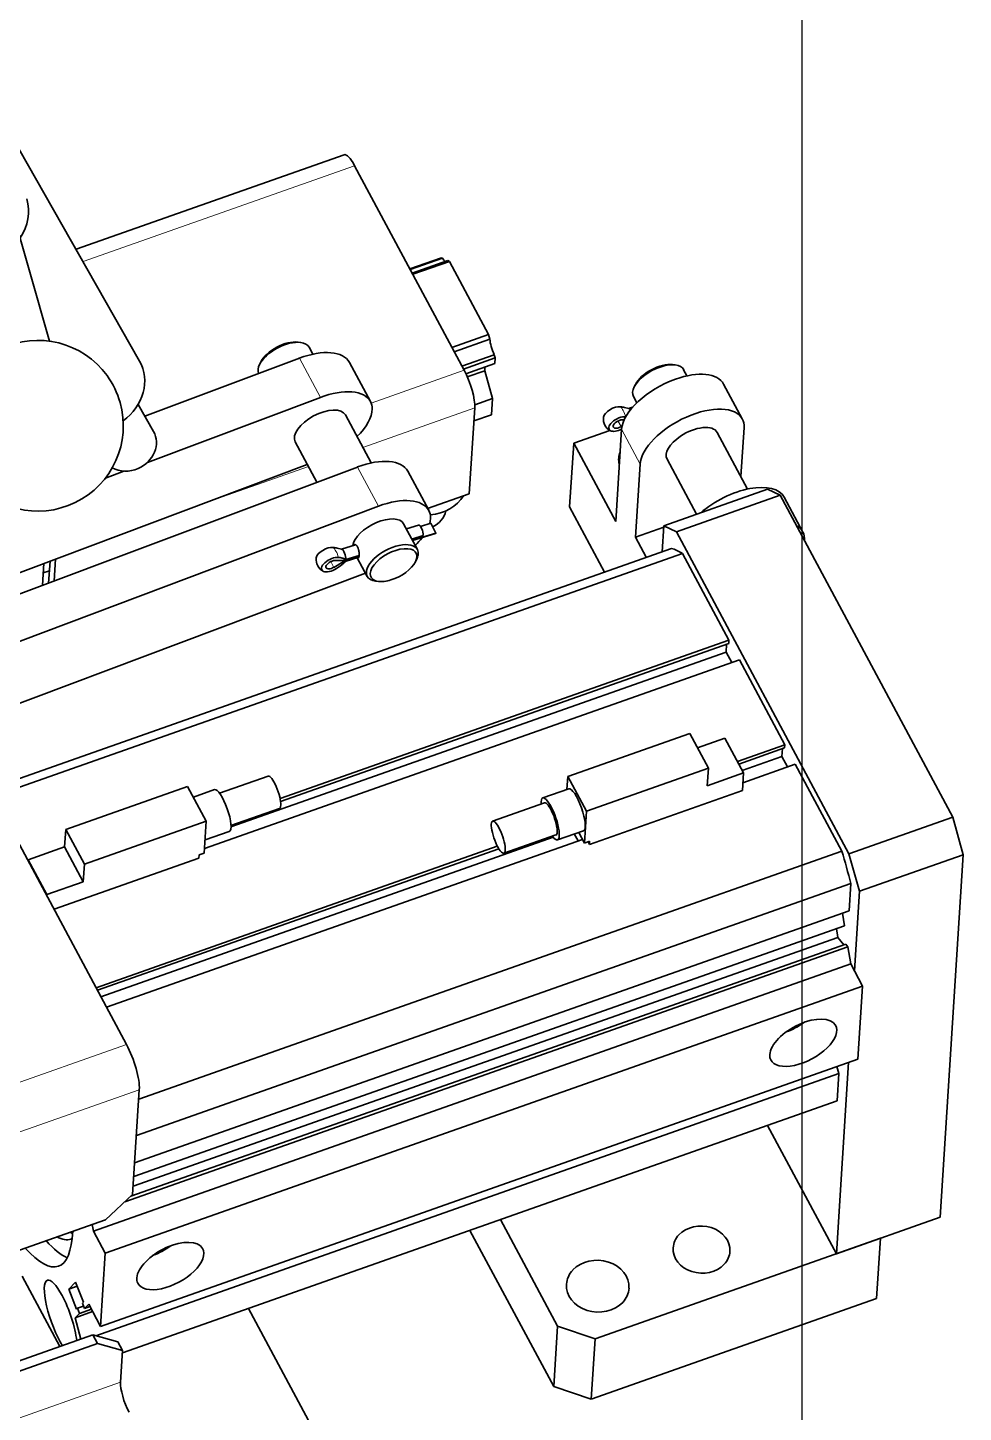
# Model space of a CAD drawing. Header units: millimetres. Extents: x 50851 to 121906, y -34238 to -12059.
# Drawn here: x 119210.11 to 119223.27, y -27242.1 to -27222.64 of the extents above; entities that cross this region are included whole.
import ezdxf

# ---------------------------------------------------------------- set-up
doc = ezdxf.new("R2010")
doc.units = ezdxf.units.MM
doc.layers.add('图\\M+19E79\\M+195B6\\M+18E9A', color=7, linetype='Continuous')
doc.layers.add('图框', color=7, linetype='Continuous', lineweight=15)
doc.layers.add('标注线', color=3, linetype='Continuous', lineweight=25)

# ---------------------------------------------------------------- blocks, each defined once
blk = doc.blocks.new('DEH A4')
at = {"layer": '图\\M+19E79\\M+195B6\\M+18E9A', "linetype": 'Continuous'}
blk.add_line((195, 13.5), (195, 283.5), dxfattribs=at)
blk = doc.blocks.new('WWDA8SD8')
at = {"color": 7, "lineweight": 35}
for p, q in [((121703.87, -27889.6), (121726.53, -27929.44)), ((121762.48, -27893.2), (121715.37, -27909.81)), ((121783.56, -27931.06), (121764.32, -27895.12)), ((121703.92, -27902.08), (121710.69, -27925.95)), ((121727.45, -27939.14), (121754.6, -27928.94)), ((121727.91, -27947.24), (121758.29, -27935.82)), ((121755.99, -27947.6), (121688.05, -27973.12)), ((121682.73, -27978.91), (121764.84, -27948.06)), ((121686.42, -27985.79), (121768.53, -27954.94)), ((121839.11, -27953), (121869.41, -28009.58)), ((121851.18, -28016.01), (121820.88, -27959.43)), ((121820, -27962.36), (121700.18, -28004.63)), ((121821.91, -27963.25), (121700.88, -28005.94)), ((121766.23, -27966.71), (121694.34, -27993.72)), ((121830.09, -27978.5), (121751.22, -28006.32)), ((121830.05, -27979.06), (121751.3, -28006.84)), ((121829.59, -27980.57), (121742.59, -28011.26)), ((121831.93, -27981.94), (121737.94, -28015.1)), ((121724.23, -28049.54), (121693.11, -27991.43)), ((121801.78, -28002.44), (121823.2, -27994.88)), ((121805.05, -28008.55), (121826.48, -28001)), ((121734.97, -28004.18), (121713.55, -28011.74)), ((121805.57, -28014.38), (121832.46, -28004.89)), ((121738.25, -28010.3), (121716.83, -28017.86)), ((121799.21, -28013.11), (121719.73, -28041.14)), ((121804.35, -28013.49), (121720.72, -28042.99)), ((121789.39, -28014.67), (121718.88, -28039.55)), ((121789.65, -28015.13), (121719.12, -28040)), ((121849.93, -28015.55), (121726.37, -28059.13)), ((121736.94, -28016.77), (121711.49, -28025.74)), ((121867.2, -28079.87), (121871.28, -28016.19)), ((121725.96, -28065.53), (121851.53, -28021.23)), ((121851.23, -28026.03), (121725.65, -28070.32)), ((121850.41, -28028.66), (121725.5, -28072.72)), ((121851.01, -28032.36), (121723.93, -28077.18)), ((121850.62, -28031.89), (121724.99, -28076.2)), ((121849.25, -28030.75), (121725.39, -28074.44)), ((121851.51, -28035.38), (121718.41, -28082.33)), ((121720.49, -28086.21), (121853.59, -28039.27)), ((121719.67, -28099.06), (121852.76, -28052.12)), ((121849.39, -28054.65), (121718.83, -28100.7)), ((121851.12, -28052.7), (121848.97, -28086.3)), ((121849.09, -28059.45), (121723.51, -28103.74)), ((121848.97, -28086.3), (121836.89, -28063.75)), ((121720.56, -28080.32), (121638.51, -28109.25)), ((121789.94, -28080.31), (121799.97, -28099.04)), ((121784.59, -28082.2), (121799.3, -28109.65)), ((121856.72, -28083.57), (121806.58, -28101.25)), ((121770.35, -28142.01), (121745.67, -28095.92)), ((121856.04, -28094.18), (121805.9, -28111.87)), ((121718.34, -28100.57), (121637.24, -28129.18)), ((121719.16, -28102.1), (121637.12, -28131.04))]:
    blk.add_line(p, q, dxfattribs=at)
at = {"color": 7, "lineweight": 13}
for p, q in [((121716.59, -27911.96), (121764.32, -27895.12)), ((121765.74, -27944.62), (121785.43, -27937.67)), ((121735.96, -27955.12), (121756.2, -27947.98)), ((121724.23, -28049.54), (121623.96, -28084.91)), ((121626.2, -28092.85), (121726.48, -28057.48)), ((121723.18, -28108.87), (121622.91, -28144.24))]:
    blk.add_line(p, q, dxfattribs=at)
at = {"color": 7, "lineweight": 35, "ltscale": 0.147421}
for p, q in [((121774.03, -27913.25), (121779.59, -27911.29)), ((121783.45, -27930.84), (121789.01, -27928.88))]:
    blk.add_line(p, q, dxfattribs=at)
at = {"color": 7, "lineweight": 35, "ltscale": 0.005164}
blk.add_line((121779.59, -27911.29), (121779.78, -27911.38), dxfattribs=at)
at = {"color": 7, "lineweight": 35, "ltscale": 0.150566}
for p, q in [((121774.1, -27913.38), (121779.78, -27911.38)), ((121783.17, -27930.32), (121788.85, -27928.32))]:
    blk.add_line(p, q, dxfattribs=at)
at = {"color": 7, "lineweight": 35, "ltscale": 0.165822}
for p, q in [((121780.69, -27911.8), (121774.43, -27914.01)), ((121781.83, -27927.82), (121788.09, -27925.62))]:
    blk.add_line(p, q, dxfattribs=at)
at = {"color": 7, "lineweight": 35, "ltscale": 0.1705}
for p, q in [((121774.53, -27914.2), (121780.97, -27911.93)), ((121781.42, -27927.06), (121787.85, -27924.79))]:
    blk.add_line(p, q, dxfattribs=at)
at = {"color": 7, "lineweight": 35, "ltscale": 0.007673}
blk.add_line((121780.69, -27911.8), (121780.97, -27911.93), dxfattribs=at)
at = {"color": 7, "lineweight": 35, "ltscale": 0.36473}
blk.add_line((121780.97, -27911.93), (121787.85, -27924.79), dxfattribs=at)
at = {"color": 7, "lineweight": 35, "ltscale": 0.021496}
blk.add_line((121787.85, -27924.79), (121788.09, -27925.62), dxfattribs=at)
at = {"color": 7, "lineweight": 35, "ltscale": 0.012557}
for p, q in [((121754.34, -27926.11), (121754.83, -27926.17)), ((121747.84, -27929.59), (121747.61, -27930.04)), ((121775, -27964.69), (121775.22, -27964.24))]:
    blk.add_line(p, q, dxfattribs=at)
at = {"color": 7, "lineweight": 35, "ltscale": 0.035027}
blk.add_line((121756.31, -27927), (121756.97, -27928.24), dxfattribs=at)
at = {"color": 7, "lineweight": 35, "ltscale": 0.014456}
blk.add_line((121788.85, -27928.32), (121789.01, -27928.88), dxfattribs=at)
at = {"color": 7, "lineweight": 13, "ltscale": 0.195152}
for p, q in [((121754.6, -27928.94), (121758.29, -27935.82)), ((121764.84, -27948.06), (121768.53, -27954.94))]:
    blk.add_line(p, q, dxfattribs=at)
at = {"color": 7, "lineweight": 35, "ltscale": 0.195152}
for p, q in [((121767.1, -27936.56), (121763.41, -27929.68)), ((121777.33, -27955.67), (121773.65, -27948.79))]:
    blk.add_line(p, q, dxfattribs=at)
at = {"color": 7, "lineweight": 35, "ltscale": 0.134204}
blk.add_line((121783.88, -27931.69), (121788.94, -27929.9), dxfattribs=at)
at = {"color": 7, "lineweight": 35, "ltscale": 0.015656}
blk.add_line((121787.21, -27930.51), (121787.17, -27931.14), dxfattribs=at)
at = {"color": 7, "lineweight": 35, "ltscale": 0.025621}
blk.add_line((121789.01, -27928.88), (121788.94, -27929.9), dxfattribs=at)
at = {"color": 7, "lineweight": 35, "ltscale": 0.012563}
for p, q in [((121820.16, -27930.07), (121820.66, -27930.13)), ((121768.5, -27968.17), (121768, -27968.11))]:
    blk.add_line(p, q, dxfattribs=at)
at = {"color": 7, "lineweight": 13, "ltscale": 0.433351}
blk.add_line((121767.22, -27936.82), (121783.56, -27931.06), dxfattribs=at)
at = {"color": 7, "lineweight": 35, "ltscale": 0.080811}
blk.add_line((121784.12, -27932.21), (121787.17, -27931.14), dxfattribs=at)
at = {"color": 7, "lineweight": 35, "ltscale": 0.12718}
blk.add_line((121787.17, -27931.14), (121788.55, -27936.03), dxfattribs=at)
at = {"color": 7, "lineweight": 35, "ltscale": 0.030872}
blk.add_line((121822.13, -27930.96), (121822.72, -27932.05), dxfattribs=at)
at = {"color": 7, "lineweight": 35, "ltscale": 0.030884}
blk.add_line((121813.32, -27935.68), (121813.9, -27936.77), dxfattribs=at)
at = {"color": 7, "lineweight": 35, "ltscale": 0.012556}
blk.add_line((121813.67, -27933.55), (121813.44, -27934), dxfattribs=at)
at = {"color": 7, "lineweight": 35, "ltscale": 0.173467}
for p, q in [((121829.16, -27933.49), (121832.44, -27939.61)), ((121826.48, -28001), (121823.2, -27994.88)), ((121713.55, -28011.74), (121716.83, -28017.86)), ((121713.35, -28014.81), (121716.63, -28020.93))]:
    blk.add_line(p, q, dxfattribs=at)
at = {"color": 7, "lineweight": 35, "ltscale": 0.137445}
blk.add_line((121726.27, -27937.05), (121728.98, -27941.83), dxfattribs=at)
at = {"color": 7, "lineweight": 35, "ltscale": 0.37782}
blk.add_line((121784.47, -27952.75), (121785.43, -27937.67), dxfattribs=at)
at = {"color": 7, "lineweight": 35, "ltscale": 0.082636}
blk.add_line((121785.43, -27937.13), (121788.55, -27936.03), dxfattribs=at)
at = {"color": 7, "lineweight": 35, "ltscale": 0.071369}
blk.add_line((121788.55, -27936.03), (121788.37, -27938.88), dxfattribs=at)
at = {"color": 7, "lineweight": 35, "ltscale": 0.019424}
for p, q in [((121812.5, -27937.77), (121811.74, -27937.6)), ((121762.02, -27962.49), (121761.27, -27962.31))]:
    blk.add_line(p, q, dxfattribs=at)
at = {"color": 7, "lineweight": 35, "ltscale": 0.018518}
blk.add_line((121812.46, -27937.76), (121813.17, -27937.54), dxfattribs=at)
at = {"color": 7, "lineweight": 35, "ltscale": 0.239172}
blk.add_line((121762.69, -27938.92), (121767.2, -27947.35), dxfattribs=at)
at = {"color": 7, "lineweight": 35, "ltscale": 0.081709}
blk.add_line((121785.29, -27939.97), (121788.37, -27938.88), dxfattribs=at)
at = {"color": 7, "lineweight": 35, "ltscale": 0.000964105}
blk.add_line((121808.04, -27939.31), (121808.04, -27939.35), dxfattribs=at)
at = {"color": 7, "lineweight": 13, "ltscale": 0.028545}
blk.add_line((121811.13, -27940.97), (121810.59, -27939.97), dxfattribs=at)
at = {"color": 7, "lineweight": 35, "ltscale": 0.008411}
blk.add_line((121811.34, -27939.77), (121811.68, -27939.77), dxfattribs=at)
at = {"color": 7, "lineweight": 35, "ltscale": 0.168371}
blk.add_line((121802.82, -27943.86), (121809.17, -27941.62), dxfattribs=at)
at = {"color": 7, "lineweight": 35, "ltscale": 0.405807}
blk.add_line((121811.23, -27941.43), (121810.19, -27957.63), dxfattribs=at)
at = {"color": 7, "lineweight": 35, "ltscale": 0.004979}
blk.add_line((121811.31, -27940.87), (121811.13, -27940.97), dxfattribs=at)
at = {"color": 7, "lineweight": 13, "ltscale": 0.173469}
blk.add_line((121814.5, -27947.54), (121811.23, -27941.43), dxfattribs=at)
at = {"color": 7, "lineweight": 35, "ltscale": 0.282543}
blk.add_line((121828.03, -27941.97), (121833.36, -27951.93), dxfattribs=at)
at = {"color": 7, "lineweight": 35, "ltscale": 0.215827}
blk.add_line((121832.74, -27941.11), (121832.18, -27949.73), dxfattribs=at)
at = {"color": 7, "lineweight": 35, "ltscale": 0.201507}
blk.add_line((121753.87, -27943.64), (121757.68, -27950.75), dxfattribs=at)
at = {"color": 7, "lineweight": 35, "ltscale": 0.279867}
blk.add_line((121802.82, -27943.86), (121802.1, -27955.04), dxfattribs=at)
at = {"color": 7, "lineweight": 35, "ltscale": 0.390306}
blk.add_line((121810.19, -27957.63), (121802.82, -27943.86), dxfattribs=at)
at = {"color": 7, "lineweight": 35, "ltscale": 0.321847}
for p, q in [((121813.68, -27960.39), (121814.5, -27947.54)), ((121720.49, -28086.21), (121719.67, -28099.06))]:
    blk.add_line(p, q, dxfattribs=at)
at = {"color": 7, "lineweight": 35, "ltscale": 0.274581}
blk.add_line((121819.21, -27946.69), (121824.4, -27956.37), dxfattribs=at)
at = {"color": 7, "lineweight": 35, "ltscale": 0.086092}
blk.add_line((121720.52, -27950.01), (121723.74, -27948.8), dxfattribs=at)
at = {"color": 7, "lineweight": 35, "ltscale": 0.483322}
blk.add_line((121836.88, -27951.97), (121818.65, -27958.4), dxfattribs=at)
at = {"color": 7, "lineweight": 35, "ltscale": 0.061331}
blk.add_line((121839.11, -27953), (121836.88, -27951.97), dxfattribs=at)
at = {"color": 7, "lineweight": 35, "ltscale": 0.193929}
blk.add_line((121777.15, -27955.33), (121784.47, -27952.75), dxfattribs=at)
at = {"color": 7, "lineweight": 35, "ltscale": 0.325337}
blk.add_line((121802.1, -27955.04), (121808.25, -27966.51), dxfattribs=at)
at = {"color": 7, "lineweight": 35, "ltscale": 0.483327}
for p, q in [((121820.88, -27959.43), (121839.11, -27953)), ((121851.18, -28016.01), (121869.41, -28009.58)), ((121853.05, -28022.62), (121871.28, -28016.19))]:
    blk.add_line(p, q, dxfattribs=at)
at = {"color": 7, "lineweight": 35, "ltscale": 0.173469}
for p, q in [((121839.81, -27953.37), (121843.08, -27959.49)), ((121829.38, -27995.7), (121832.66, -28001.82)), ((121801.78, -28002.44), (121805.05, -28008.55)), ((121738.25, -28010.3), (121734.97, -28004.18)), ((121710.25, -28023.18), (121706.97, -28017.06))]:
    blk.add_line(p, q, dxfattribs=at)
at = {"color": 7, "lineweight": 35, "ltscale": 0.128254}
blk.add_line((121772.93, -27958.03), (121775.35, -27962.56), dxfattribs=at)
at = {"color": 7, "lineweight": 35, "ltscale": 0.056245}
blk.add_line((121773.41, -27958.94), (121775.56, -27958.27), dxfattribs=at)
at = {"color": 7, "lineweight": 35, "ltscale": 0.10789}
blk.add_line((121778.6, -27959.66), (121774.48, -27960.94), dxfattribs=at)
at = {"color": 7, "lineweight": 35, "ltscale": 0.104451}
blk.add_line((121774.51, -27961), (121778.51, -27959.76), dxfattribs=at)
at = {"color": 7, "lineweight": 35, "ltscale": 0.046967}
blk.add_line((121777.68, -27957.94), (121775.89, -27958.49), dxfattribs=at)
at = {"color": 7, "lineweight": 35, "ltscale": 0.048864}
blk.add_line((121777.68, -27957.94), (121778.6, -27959.66), dxfattribs=at)
at = {"color": 7, "lineweight": 35, "ltscale": 0.131273}
blk.add_line((121813.68, -27960.39), (121818.63, -27958.64), dxfattribs=at)
at = {"color": 7, "lineweight": 35, "ltscale": 0.113791}
blk.add_line((121818.36, -27962.94), (121818.65, -27958.4), dxfattribs=at)
at = {"color": 7, "lineweight": 35, "ltscale": 0.061326}
blk.add_line((121820.88, -27959.43), (121818.65, -27958.4), dxfattribs=at)
at = {"color": 7, "lineweight": 35, "ltscale": 0.064852}
blk.add_line((121761.99, -27962.48), (121764.47, -27961.71), dxfattribs=at)
at = {"color": 7, "lineweight": 35, "ltscale": 0.052801}
blk.add_line((121776.38, -27960.1), (121774.37, -27960.72), dxfattribs=at)
at = {"color": 7, "lineweight": 35, "ltscale": 0.100167}
blk.add_line((121815.57, -27963.92), (121813.68, -27960.39), dxfattribs=at)
at = {"color": 7, "lineweight": 35, "ltscale": 0.097135}
for p, q in [((121710.55, -27968.45), (121710.8, -27964.58)), ((121711.74, -27964.22), (121711.49, -27968.1)), ((121709.72, -27964.98), (121709.47, -27968.86))]:
    blk.add_line(p, q, dxfattribs=at)
at = {"color": 7, "lineweight": 35, "ltscale": 0.000964859}
blk.add_line((121757.57, -27964.02), (121757.57, -27964.06), dxfattribs=at)
at = {"color": 7, "lineweight": 13, "ltscale": 0.028544}
blk.add_line((121760.66, -27965.69), (121760.12, -27964.68), dxfattribs=at)
at = {"color": 7, "lineweight": 35, "ltscale": 0.047149}
blk.add_line((121762.29, -27964.74), (121760.66, -27965.69), dxfattribs=at)
at = {"color": 7, "lineweight": 35, "ltscale": 0.036677}
blk.add_line((121760.87, -27964.48), (121762.34, -27964.47), dxfattribs=at)
at = {"color": 7, "lineweight": 35, "ltscale": 0.007527}
blk.add_line((121762.29, -27964.74), (121762.15, -27964.47), dxfattribs=at)
at = {"color": 7, "lineweight": 35, "ltscale": 0.01087}
for p, q in [((121762.71, -27964.61), (121762.29, -27964.74)), ((121762.34, -27964.47), (121762.75, -27964.34))]:
    blk.add_line(p, q, dxfattribs=at)
at = {"color": 7, "lineweight": 35, "ltscale": 0.004084}
blk.add_line((121762.69, -27964.65), (121762.58, -27964.77), dxfattribs=at)
at = {"color": 7, "lineweight": 35, "ltscale": 0.062443}
blk.add_line((121762.67, -27964.67), (121765.05, -27963.93), dxfattribs=at)
at = {"color": 7, "lineweight": 35, "ltscale": 0.001027}
for p, q in [((121762.71, -27964.61), (121762.74, -27964.58)), ((121762.78, -27964.31), (121762.75, -27964.34))]:
    blk.add_line(p, q, dxfattribs=at)
at = {"color": 7, "lineweight": 35, "ltscale": 0.061178}
blk.add_line((121765.07, -27963.86), (121762.74, -27964.58), dxfattribs=at)
at = {"color": 7, "lineweight": 35, "ltscale": 0.060724}
blk.add_line((121765.1, -27963.59), (121762.78, -27964.31), dxfattribs=at)
at = {"color": 7, "lineweight": 35, "ltscale": 0.092473}
blk.add_line((121764.79, -27964.02), (121766.53, -27967.28), dxfattribs=at)
at = {"color": 7, "lineweight": 35, "ltscale": 0.432702}
for p, q in [((121821.91, -27963.25), (121830.09, -27978.5)), ((121841.76, -28000.29), (121849.93, -28015.55))]:
    blk.add_line(p, q, dxfattribs=at)
at = {"color": 7, "lineweight": 35, "ltscale": 0.028587}
blk.add_line((121709.61, -27966.66), (121710.69, -27966.28), dxfattribs=at)
at = {"color": 7, "lineweight": 35, "ltscale": 0.034536}
blk.add_line((121829.59, -27980.57), (121829.67, -27979.19), dxfattribs=at)
at = {"color": 7, "lineweight": 35, "ltscale": 0.013993}
for p, q in [((121830.05, -27979.06), (121830.09, -27978.5)), ((121839.88, -27997.41), (121839.91, -27996.85))]:
    blk.add_line(p, q, dxfattribs=at)
at = {"color": 7, "lineweight": 35, "ltscale": 0.052413}
blk.add_line((121830.58, -27982.42), (121829.59, -27980.57), dxfattribs=at)
at = {"color": 7, "lineweight": 35, "ltscale": 0.42283}
blk.add_line((121831.93, -27981.94), (121839.91, -27996.85), dxfattribs=at)
at = {"color": 7, "lineweight": 35, "ltscale": 0.128088}
blk.add_line((121824.55, -27997.41), (121829.38, -27995.7), dxfattribs=at)
at = {"color": 7, "lineweight": 35, "ltscale": 0.221015}
blk.add_line((121839.91, -27996.85), (121831.58, -27999.79), dxfattribs=at)
at = {"color": 7, "lineweight": 35, "ltscale": 0.213552}
blk.add_line((121839.88, -27997.41), (121831.82, -28000.25), dxfattribs=at)
at = {"color": 7, "lineweight": 35, "ltscale": 0.185172}
blk.add_line((121839.41, -27998.92), (121832.43, -28001.39), dxfattribs=at)
at = {"color": 7, "lineweight": 35, "ltscale": 0.034535}
blk.add_line((121839.41, -27998.92), (121839.5, -27997.54), dxfattribs=at)
at = {"color": 7, "lineweight": 35, "ltscale": 0.052414}
blk.add_line((121840.4, -28000.77), (121839.41, -27998.92), dxfattribs=at)
at = {"color": 7, "lineweight": 35, "ltscale": 0.076963}
for p, q in [((121826.28, -28004.07), (121826.48, -28001)), ((121832.46, -28004.89), (121832.66, -28001.82)), ((121713.35, -28014.81), (121713.55, -28011.74)), ((121716.63, -28020.93), (121716.83, -28017.86))]:
    blk.add_line(p, q, dxfattribs=at)
at = {"color": 7, "lineweight": 35, "ltscale": 0.244062}
blk.add_line((121841.76, -28000.29), (121832.55, -28003.54), dxfattribs=at)
at = {"color": 7, "lineweight": 35, "ltscale": 0.225707}
for p, q in [((121740.59, -28005.38), (121749.11, -28002.38)), ((121742.59, -28011.04), (121751.1, -28008.04))]:
    blk.add_line(p, q, dxfattribs=at)
at = {"color": 7, "lineweight": 35, "ltscale": 0.057167}
blk.add_line((121801.63, -28004.72), (121801.78, -28002.44), dxfattribs=at)
at = {"color": 7, "lineweight": 35, "ltscale": 0.169166}
blk.add_line((121832.66, -28001.82), (121826.28, -28004.07), dxfattribs=at)
at = {"color": 7, "lineweight": 35, "ltscale": 0.098491}
blk.add_line((121735.98, -28006.06), (121739.69, -28004.75), dxfattribs=at)
at = {"color": 7, "lineweight": 35, "ltscale": 0.120828}
for p, q in [((121801.94, -28004.61), (121797.38, -28006.22)), ((121804.53, -28011.97), (121799.98, -28013.57))]:
    blk.add_line(p, q, dxfattribs=at)
at = {"color": 7, "lineweight": 35, "ltscale": 0.241666}
blk.add_line((121797.68, -28007.07), (121788.56, -28010.28), dxfattribs=at)
at = {"color": 7, "lineweight": 35, "ltscale": 0.139934}
blk.add_line((121805.05, -28008.55), (121804.7, -28014.14), dxfattribs=at)
at = {"color": 7, "lineweight": 35, "ltscale": 0.139933}
blk.add_line((121737.89, -28015.89), (121738.25, -28010.3), dxfattribs=at)
at = {"color": 7, "lineweight": 35, "ltscale": 0.171868}
for p, q in [((121869.41, -28009.58), (121871.28, -28016.19)), ((121851.18, -28016.01), (121853.05, -28022.62))]:
    blk.add_line(p, q, dxfattribs=at)
at = {"color": 7, "lineweight": 35, "ltscale": 0.112666}
blk.add_line((121738.04, -28013.6), (121742.29, -28012.1), dxfattribs=at)
at = {"color": 7, "lineweight": 35, "ltscale": 0.241655}
blk.add_line((121799.68, -28012.72), (121790.56, -28015.94), dxfattribs=at)
at = {"color": 7, "lineweight": 35, "ltscale": 0.034795}
blk.add_line((121802.91, -28012.54), (121803.57, -28013.76), dxfattribs=at)
at = {"color": 7, "lineweight": 35, "ltscale": 0.053205}
blk.add_line((121804.7, -28014.14), (121803.69, -28012.26), dxfattribs=at)
at = {"color": 7, "lineweight": 35, "ltscale": 0.169167}
blk.add_line((121706.97, -28017.06), (121713.35, -28014.81), dxfattribs=at)
at = {"color": 7, "lineweight": 35, "ltscale": 0.024167}
for p, q in [((121737.89, -28015.89), (121736.98, -28016.21)), ((121804.7, -28014.14), (121805.61, -28013.82))]:
    blk.add_line(p, q, dxfattribs=at)
at = {"color": 7, "lineweight": 35, "ltscale": 0.013022}
blk.add_line((121805.33, -28013.92), (121805.57, -28014.38), dxfattribs=at)
at = {"color": 7, "lineweight": 35, "ltscale": 0.013994}
blk.add_line((121805.57, -28014.38), (121805.61, -28013.82), dxfattribs=at)
at = {"color": 7, "lineweight": 35, "ltscale": 0.00569}
blk.add_line((121706.96, -28017.29), (121706.97, -28017.06), dxfattribs=at)
at = {"color": 7, "lineweight": 35, "ltscale": 0.013992}
blk.add_line((121736.98, -28016.21), (121736.94, -28016.77), dxfattribs=at)
at = {"color": 7, "lineweight": 35, "ltscale": 0.005689}
blk.add_line((121710.25, -28023.18), (121710.23, -28023.41), dxfattribs=at)
at = {"color": 7, "lineweight": 35, "ltscale": 0.169161}
blk.add_line((121716.63, -28020.93), (121710.25, -28023.18), dxfattribs=at)
at = {"color": 7, "lineweight": 35, "ltscale": 0.120165}
blk.add_line((121851.53, -28021.23), (121851.23, -28026.03), dxfattribs=at)
at = {"color": 7, "lineweight": 35, "ltscale": 0.349941}
blk.add_line((121853.05, -28022.62), (121852.15, -28036.59), dxfattribs=at)
at = {"color": 7, "lineweight": 35, "ltscale": 0.056126}
blk.add_line((121850.05, -28026.45), (121850.41, -28028.66), dxfattribs=at)
at = {"color": 7, "lineweight": 35, "ltscale": 0.040309}
blk.add_line((121848.99, -28029.16), (121849.25, -28030.75), dxfattribs=at)
at = {"color": 7, "lineweight": 35, "ltscale": 0.040594}
blk.add_line((121849.25, -28030.75), (121850.29, -28032.01), dxfattribs=at)
at = {"color": 7, "lineweight": 35, "ltscale": 0.015272}
blk.add_line((121850.62, -28031.89), (121851.01, -28032.36), dxfattribs=at)
at = {"color": 7, "lineweight": 35, "ltscale": 0.076621}
blk.add_line((121851.01, -28032.36), (121851.51, -28035.38), dxfattribs=at)
at = {"color": 7, "lineweight": 35, "ltscale": 0.110226}
for p, q in [((121851.51, -28035.38), (121853.59, -28039.27)), ((121718.41, -28082.33), (121720.49, -28086.21)), ((121717.59, -28095.18), (121719.67, -28099.06))]:
    blk.add_line(p, q, dxfattribs=at)
at = {"color": 7, "lineweight": 35, "ltscale": 0.321846}
blk.add_line((121852.76, -28052.12), (121853.59, -28039.27), dxfattribs=at)
at = {"color": 7, "lineweight": 35, "ltscale": 0.031802}
blk.add_line((121849.39, -28054.65), (121849.06, -28053.42), dxfattribs=at)
at = {"color": 7, "lineweight": 35, "ltscale": 0.120164}
blk.add_line((121849.39, -28054.65), (121849.09, -28059.45), dxfattribs=at)
at = {"color": 7, "lineweight": 35, "ltscale": 0.46178}
blk.add_line((121726.48, -28057.48), (121725.29, -28075.92), dxfattribs=at)
at = {"color": 7, "lineweight": 35, "ltscale": 0.161638}
blk.add_line((121720.56, -28080.32), (121725.29, -28075.92), dxfattribs=at)
at = {"color": 7, "lineweight": 35, "ltscale": 0.030075}
blk.add_line((121718.22, -28081.14), (121718.41, -28082.33), dxfattribs=at)
at = {"color": 7, "lineweight": 35, "ltscale": 0.483321}
blk.add_line((121848.97, -28086.3), (121867.2, -28079.87), dxfattribs=at)
at = {"color": 7, "lineweight": 35, "ltscale": 0.265873}
for p, q in [((121856.72, -28083.57), (121856.04, -28094.18)), ((121799.3, -28109.65), (121799.97, -28099.04))]:
    blk.add_line(p, q, dxfattribs=at)
at = {"color": 7, "lineweight": 35, "ltscale": 0.350813}
blk.add_line((121712.53, -28102.62), (121705.91, -28090.25), dxfattribs=at)
at = {"color": 7, "lineweight": 35, "ltscale": 0.042976}
blk.add_line((121714.07, -28092.52), (121715.29, -28091.31), dxfattribs=at)
at = {"color": 7, "lineweight": 35, "ltscale": 0.094342}
blk.add_line((121715.29, -28091.31), (121716.65, -28094.82), dxfattribs=at)
at = {"color": 7, "lineweight": 35, "ltscale": 0.03935}
blk.add_line((121715.56, -28092), (121714.07, -28092.52), dxfattribs=at)
at = {"color": 7, "lineweight": 35, "ltscale": 0.094341}
blk.add_line((121715.44, -28096.04), (121714.07, -28092.52), dxfattribs=at)
at = {"color": 7, "lineweight": 35, "ltscale": 0.005642}
blk.add_line((121715.6, -28095.88), (121715.44, -28096.04), dxfattribs=at)
at = {"color": 7, "lineweight": 35, "ltscale": 0.029022}
blk.add_line((121716.69, -28095.5), (121715.6, -28095.88), dxfattribs=at)
at = {"color": 7, "lineweight": 35, "ltscale": 0.024826}
for p, q in [((121715.96, -28096.81), (121715.6, -28095.88)), ((121716.5, -28094.98), (121716.85, -28095.91))]:
    blk.add_line(p, q, dxfattribs=at)
at = {"color": 7, "lineweight": 35, "ltscale": 0.055835}
blk.add_line((121718.06, -28096.06), (121715.96, -28096.81), dxfattribs=at)
at = {"color": 7, "lineweight": 35, "ltscale": 0.005636}
blk.add_line((121716.65, -28094.82), (121716.5, -28094.98), dxfattribs=at)
at = {"color": 7, "lineweight": 35, "ltscale": 0.025951}
blk.add_line((121716.85, -28095.91), (121717.59, -28095.18), dxfattribs=at)
at = {"color": 7, "lineweight": 35, "ltscale": 0.025137}
blk.add_line((121717.8, -28095.58), (121716.85, -28095.91), dxfattribs=at)
at = {"color": 7, "lineweight": 35, "ltscale": 0.081192}
blk.add_line((121718.28, -28096.47), (121715.22, -28097.55), dxfattribs=at)
at = {"color": 7, "lineweight": 35, "ltscale": 0.026185}
blk.add_line((121715.22, -28097.55), (121715.96, -28096.81), dxfattribs=at)
at = {"color": 7, "lineweight": 35, "ltscale": 0.097582}
blk.add_line((121716.22, -28101.32), (121715.22, -28097.55), dxfattribs=at)
at = {"color": 7, "lineweight": 35, "ltscale": 0.113418}
blk.add_line((121722.72, -28101.76), (121718.34, -28100.57), dxfattribs=at)
at = {"color": 7, "lineweight": 35, "ltscale": 0.043365}
blk.add_line((121718.34, -28100.57), (121719.16, -28102.1), dxfattribs=at)
at = {"color": 7, "lineweight": 35, "ltscale": 0.174175}
blk.add_line((121806.58, -28101.25), (121799.97, -28099.04), dxfattribs=at)
at = {"color": 7, "lineweight": 35, "ltscale": 0.113423}
blk.add_line((121723.54, -28103.29), (121719.16, -28102.1), dxfattribs=at)
at = {"color": 7, "lineweight": 35, "ltscale": 0.043367}
blk.add_line((121722.72, -28101.76), (121723.54, -28103.29), dxfattribs=at)
at = {"color": 7, "lineweight": 35, "ltscale": 0.139935}
blk.add_line((121723.18, -28108.87), (121723.54, -28103.29), dxfattribs=at)
at = {"color": 7, "lineweight": 35, "ltscale": 0.265874}
blk.add_line((121805.9, -28111.87), (121806.58, -28101.25), dxfattribs=at)
at = {"color": 7, "lineweight": 35, "ltscale": 0.174181}
blk.add_line((121805.9, -28111.87), (121799.3, -28109.65), dxfattribs=at)
at = {"color": 7, "lineweight": 35}
for points in [[(121765.08, -27963.84), (121765.09, -27963.73), (121765.1, -27963.61), (121765.11, -27963.48), (121765.11, -27963.34), (121765.1, -27963.2), (121765.09, -27963.05), (121765.07, -27962.89), (121765.06, -27962.81), (121765.04, -27962.73), (121765.02, -27962.62), (121764.99, -27962.52), (121764.96, -27962.42), (121764.94, -27962.36), (121764.92, -27962.3), (121764.88, -27962.22), (121764.85, -27962.14), (121764.81, -27962.07), (121764.76, -27961.99), (121764.71, -27961.92), (121764.65, -27961.85), (121764.62, -27961.82), (121764.59, -27961.8), (121764.56, -27961.77), (121764.53, -27961.75), (121764.48, -27961.72), (121764.43, -27961.69), (121764.38, -27961.68), (121764.35, -27961.67), (121764.33, -27961.67), (121764.29, -27961.67), (121764.26, -27961.67), (121764.23, -27961.68)], [(121762.58, -27964.77), (121762.5, -27964.85), (121762.42, -27964.93), (121762.35, -27964.99), (121762.28, -27965.05), (121762.14, -27965.16), (121761.99, -27965.28), (121761.83, -27965.4), (121761.66, -27965.52), (121761.48, -27965.65), (121761.15, -27965.88)], [(121761.48, -27963.95), (121761.75, -27963.99), (121761.96, -27964.02), (121762.13, -27964.05), (121762.27, -27964.08), (121762.38, -27964.12), (121762.48, -27964.15), (121762.56, -27964.18), (121762.62, -27964.21), (121762.66, -27964.24), (121762.7, -27964.27), (121762.73, -27964.31), (121762.75, -27964.34)], [(121764.85, -27964), (121764.89, -27964.03), (121764.9, -27964.04), (121764.92, -27964.05), (121764.94, -27964.06), (121764.96, -27964.07), (121764.97, -27964.06)], [(121764.97, -27964.06), (121764.98, -27964.06), (121764.99, -27964.05), (121765.01, -27964.04), (121765.02, -27964.03), (121765.03, -27963.99), (121765.04, -27963.97), (121765.06, -27963.93), (121765.07, -27963.89), (121765.08, -27963.84)]]:
    blk.add_lwpolyline(points, dxfattribs=at)
for centre, radius, start, end in [((121708.67, -27940.81), 15, 35.9377, 195.8285), ((121708.67, -27940.81), 15, 15.8285, 35.9377), ((121708.67, -27940.81), 15, 215.9368, 15.8348), ((121810.21, -27944.71), 7.28, 77.9127, 83.7086), ((121810.32, -27939.63), 2.3, 172.9692, 208.1761), ((121810.32, -27939.63), 2.3, 208.1761, 243.3803), ((121759.74, -27969.43), 7.28, 77.9127, 83.7086), ((121764.34, -27961.93), 0.281, 130.3485, 159.0325), ((121764.3, -27961.88), 0.216, 107.1047, 129.0319), ((121759.85, -27964.34), 2.3, 172.9692, 208.1762), ((121761.76, -27964), 1.13, 316.7913, 327.0027), ((121759.85, -27964.34), 2.3, 208.1762, 243.3803)]:
    blk.add_arc(centre, radius, start, end, dxfattribs=at)
for centre, major_axis, ratio, start_param, end_param in [((121764.14, -27897.91), (-1.66, 4.72), 0.256102, 5.253255, 6.283185), ((121698.06, -27903.38), (8.66, 2.45), 0.936553, 5.442208, 6.283191), ((121779.7, -27909.7), (0.82, -2.34), 0.256102, 5.416571, 5.905513), ((121789.1, -27927.26), (0.82, -2.34), 0.256102, 3.845775, 5.089939), ((121751.9, -27929.36), (-4.41, -2.36), 0.497709, 3.752787, 5.671971), ((121751.69, -27928.98), (3.97, 2.12), 0.497709, 0.611194, 2.530378), ((121754.59, -27934.4), (8.82, 4.72), 0.497709, 6.28314, 7.592694), ((121751.9, -27929.36), (-4.41, -2.36), 0.497709, 3.141495, 3.752787), ((121718.71, -27933.89), (-7.82, -4.45), 0.867274, 1.713759, 3.141557), ((121751.9, -27929.36), (-4.41, -2.36), 0.497709, 5.671971, 6.240919), ((121817.73, -27933.32), (-4.41, -2.36), 0.497709, 3.752787, 5.67197), ((121817.52, -27932.94), (3.97, 2.12), 0.497709, 0.611194, 2.530378), ((121817.73, -27933.32), (-4.41, -2.36), 0.497709, 3.141495, 3.752787), ((121783.39, -27933.85), (-1.66, 4.72), 0.256102, 3.682459, 5.253255), ((121820.34, -27938.21), (-8.82, -4.72), 0.497709, 4.41265, 5.983446), ((121820.34, -27938.21), (-8.82, -4.72), 0.497709, 3.141576, 4.41265), ((121758.28, -27941.28), (8.82, 4.72), 0.497709, 6.28314, 7.592694), ((121817.73, -27933.32), (-4.41, -2.36), 0.497709, 5.67197, 6.283088), ((121758.28, -27941.28), (-4.41, -2.36), 0.497709, 3.141592, 6.28313), ((121758.28, -27941.28), (-8.82, -4.72), 0.497709, 2.094414, 2.880305), ((121758.28, -27941.28), (8.82, 4.72), 0.497709, 6.021898, 6.28314), ((121809.85, -27938.75), (1.76, 0.94), 0.497709, 0.615786, 2.770803), ((121812.77, -27938.87), (0.34, -1.1), 0.314283, 2.357229, 2.960611), ((121823.62, -27944.33), (-8.82, -4.72), 0.497709, 3.141576, 5.983446), ((121810.79, -27940.51), (-1.76, -0.94), 0.497709, 3.757379, 6.621079), ((121810.79, -27940.51), (1.01, 0.54), 0.497709, 0.757447, 2.770803), ((121823.62, -27944.33), (-8.82, -4.72), 0.497709, 2.841854, 3.141576), ((121724.64, -27944.3), (-4.35, -2.47), 0.867274, 1.461363, 3.141557), ((121810.79, -27940.51), (-1.76, -0.94), 0.497709, 0.337893, 1.554441), ((121810.79, -27940.51), (1.01, 0.54), 0.497709, 2.770803, 3.141628), ((121810.79, -27940.51), (1.01, 0.54), 0.497709, 3.141628, 4.784159), ((121823.62, -27944.33), (-4.41, -2.36), 0.497709, 4.91265, 6.283162), ((121823.62, -27944.33), (-4.41, -2.36), 0.497709, 3.141569, 4.91265), ((121764.83, -27953.51), (8.82, 4.72), 0.497709, 6.28314, 7.592694), ((121815.21, -27946.76), (4.49, -0.29), 0.828672, 3.141631, 3.428171), ((121815.21, -27946.76), (4.49, -0.29), 0.828672, 2.855014, 3.141631), ((121724.64, -27944.3), (-4.35, -2.47), 0.867274, 0.465922, 1.461363), ((121830.99, -27958.09), (-8.82, -4.72), 0.497709, 3.141576, 5.148891), ((121768.52, -27960.4), (8.82, 4.72), 0.497709, 6.28314, 7.592694), ((121776.7, -27950.26), (-7.48, 0.48), 0.828674, 1.743898, 2.742233), ((121768.52, -27960.4), (-4.41, -2.36), 0.497709, 3.141592, 5.9333), ((121768.52, -27960.4), (8.82, 4.72), 0.497709, 6.021898, 6.28314), ((121768.52, -27960.4), (-8.82, -4.72), 0.497709, 2.700958, 2.880305), ((121775.4, -27955.01), (-4.99, 0.32), 0.828674, 2.177882, 3.031701), ((121775.9, -27959.37), (0.34, -1.1), 0.314284, 0.753221, 3.141593), ((121778.17, -27958.67), (0.34, -1.1), 0.314284, 0, 0.350505), ((121834.27, -27964.21), (-8.82, -4.72), 0.497709, 3.141576, 3.439589), ((121834.27, -27964.21), (-8.82, -4.72), 0.497709, 2.843678, 3.141576), ((121759.38, -27963.46), (1.76, 0.94), 0.497709, 0.615786, 2.770803), ((121770.94, -27964.92), (-4.41, -2.36), 0.497709, 3.141495, 6.283088), ((121771.15, -27965.3), (-3.97, -2.12), 0.497709, 2.530378, 6.894379), ((121768.52, -27960.4), (-8.82, -4.72), 0.497709, 2.094413, 2.304986), ((121834.54, -28010.9), (17.13, -48.57), 0.256102, 2.838059, 2.956063), ((121760.32, -27965.22), (-1.76, -0.94), 0.497709, 3.757378, 6.621078), ((121760.32, -27965.22), (1.01, 0.54), 0.497709, 0.757447, 2.770803), ((121762.3, -27963.59), (0.34, -1.1), 0.314284, 0.753221, 2.960611), ((121762.3, -27963.59), (0.34, -1.1), 0.314284, 0.1811, 0.350505), ((121771.15, -27965.3), (-3.97, -2.12), 0.497709, 1.200006, 2.530378), ((121770.94, -27964.92), (-4.41, -2.36), 0.497709, 2.530378, 2.770803), ((121770.94, -27964.92), (-4.41, -2.36), 0.497709, 2.770803, 3.141495), ((121760.32, -27965.22), (-1.76, -0.94), 0.497709, 0.337893, 1.784227), ((121760.32, -27965.22), (1.01, 0.54), 0.497709, 2.770803, 3.141628), ((121760.32, -27965.22), (1.01, 0.54), 0.497709, 3.141628, 4.784159), ((121770.94, -27964.92), (-4.41, -2.36), 0.497709, 6.283088, 6.894379), ((121771.15, -27965.3), (-3.97, -2.12), 0.497709, 0.611194, 1.200006), ((121750.11, -28005.21), (1, -2.83), 0.256102, 0.540866, 3.141593), ((121740.99, -28008.43), (-1.3, 3.68), 0.256102, 3.141593, 6.283185), ((121798.68, -28009.9), (1.3, -3.68), 0.256102, 3.141593, 3.834755), ((121798.68, -28009.9), (1.3, -3.68), 0.256102, 0.540866, 3.141593), ((121803.24, -28008.29), (-1.3, 3.68), 0.256102, 3.141593, 6.283185), ((121750.11, -28005.21), (-1, 2.83), 0.256102, 3.141593, 3.682459), ((121798.68, -28009.9), (-1, 2.83), 0.256102, 3.682459, 6.283185), ((121789.56, -28013.11), (1, -2.83), 0.256102, 3.682459, 6.283185), ((121789.56, -28013.11), (-1, 2.83), 0.256102, 6.283185, 6.824051), ((121789.56, -28013.11), (-1, 2.83), 0.256102, 3.682459, 6.283185), ((121798.68, -28009.9), (1.3, -3.68), 0.256102, 5.590023, 6.283185), ((121798.68, -28009.9), (-1, 2.83), 0.256102, 3.141593, 3.682459), ((121798.68, -28009.9), (1.3, -3.68), 0.256102, 6.283185, 6.824051), ((121789.56, -28013.11), (1, -2.83), 0.256102, 6.283185, 6.824051), ((121834.54, -28010.9), (17.13, -48.57), 0.256102, 1.267262, 1.385266), ((121843.15, -28049.23), (5.69, 3.05), 0.497707, 0.017983, 2.841853), ((121843.15, -28049.23), (5.69, 3.05), 0.497707, 3.123691, 6.301169), ((121840.28, -28043.88), (5.5, 2.94), 0.497707, 4.428438, 4.99617), ((121724.02, -28052.89), (2, -5.66), 0.256102, 0.540866, 2.111662), ((121843.15, -28049.23), (5.69, 3.05), 0.497707, 2.841853, 3.123691), ((121825.28, -28085.57), (-4.99, 0.32), 0.828673, 3.141631, 5.687619), ((121705.1, -28056.56), (-10.81, 30.65), 0.256102, 2.581984, 2.907176), ((121704.42, -28055.3), (-10.03, 28.43), 0.256102, 2.859345, 3.141593), ((121701.45, -28057.85), (10.81, -30.65), 0.256102, 0.000001, 0.559608), ((121706.7, -28054.5), (-10.03, 28.43), 0.256102, 2.859345, 2.906417), ((121704.42, -28055.3), (-10.03, 28.43), 0.256102, 3.141593, 3.17356), ((121731.93, -28088.46), (5.69, 3.05), 0.497707, 0.017983, 2.841853), ((121825.26, -28085.56), (4.97, -0.3), 0.829834, 2.54278, 3.13938), ((121701.45, -28057.85), (10.81, -30.65), 0.256102, 5.723577, 6.283186), ((121731.93, -28088.46), (5.69, 3.05), 0.497707, 3.123691, 6.301169), ((121729.07, -28083.11), (5.5, 2.94), 0.497707, 4.428438, 4.99617), ((121825.28, -28085.57), (-4.99, 0.32), 0.828673, 0.000038, 2.546026), ((121825.29, -28085.58), (4.97, -0.3), 0.829834, 5.684373, 6.280972), ((121807.04, -28092), (-5.49, 0.35), 0.828673, 3.141628, 5.687619), ((121712.66, -28097.55), (2.33, -6.6), 0.256102, 3.141593, 5.457047), ((121712.66, -28097.55), (2.33, -6.6), 0.256102, 2.111662, 3.141593), ((121731.93, -28088.46), (5.69, 3.05), 0.497707, 2.841853, 3.123691), ((121807.03, -28092), (5.48, -0.34), 0.829551, 2.543486, 3.139853), ((121712.66, -28097.55), (2.33, -6.6), 0.256102, 0.82614, 2.111662), ((121807.04, -28092), (-5.49, 0.35), 0.828673, 0.000035, 2.546026), ((121807.06, -28092.01), (5.48, -0.34), 0.829551, 5.685079, 6.281447), ((121724.82, -28111.93), (-1.33, 3.77), 0.256102, 0.540866, 2.111662)]:
    blk.add_ellipse(centre, major_axis=major_axis, ratio=ratio, start_param=start_param, end_param=end_param, dxfattribs=at)
at = {"color": 7, "lineweight": 13}
for centre, ratio, end_param in [((121811.32, -27939.32), 0.314283, 2.728097), ((121760.84, -27964.04), 0.314284, 2.728096)]:
    blk.add_ellipse(centre, major_axis=(0.6, -1.93), ratio=ratio, start_param=1.517222, end_param=end_param, dxfattribs=at)

msp = doc.modelspace()

# ---------------------------------------------------------------- block references
at = {"layer": '图框'}
msp.add_blockref('DEH A4', (119026.004, -27371.76), dxfattribs=at)
at = {"layer": '标注线', "xscale": 0.07999999998719431, "yscale": 0.08000000000174623, "zscale": 0.08000000000000002}
msp.add_blockref('WWDA8SD8', (109473.565, -24992.966), dxfattribs=at)

doc.saveas('drawing.dxf')
